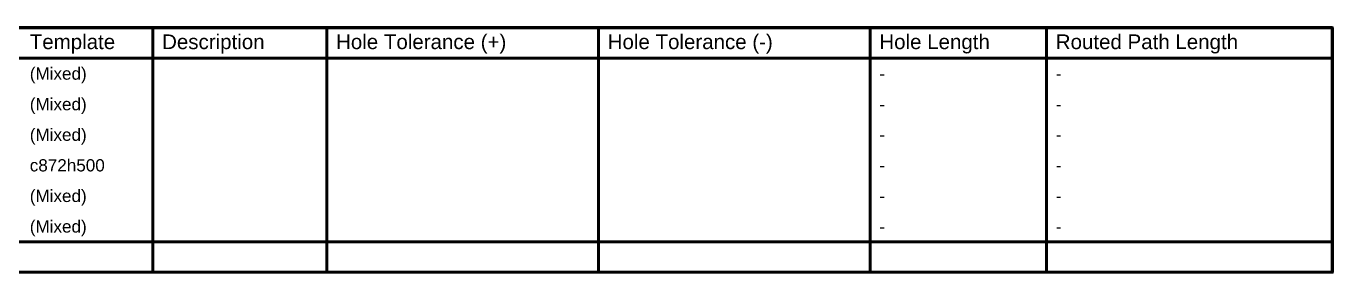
# Model space of a CAD drawing. Header units: inches. Extents: x -89 to 427, y -87 to 99.
# Drawn here: x 264.2 to 427.2, y 51.4 to 82.2 of the extents above; entities that cross this region are included whole.
import ezdxf

# ---------------------------------------------------------------- set-up
doc = ezdxf.new("R2010")
doc.units = ezdxf.units.IN
doc.layers.add('Drill Drawing', color=1, linetype='Continuous')
doc.styles.add('Arial', font='', dxfattribs={"height": 0.2})
doc.styles.get('Arial').set_extended_font_data('Arial')

msp = doc.modelspace()

# ---------------------------------------------------------------- linework, layer by layer
at = {"layer": 'Drill Drawing'}
for points in [[(101.56, 82.03, 0.381, 0.381, 0), (427.05, 82.03, 0.381, 0.381, 0)], [(280, 51.55, 0.381, 0.381, 0), (280, 82.03, 0.381, 0.381, 0)], [(301.68, 51.55, 0.381, 0.381, 0), (301.68, 82.03, 0.381, 0.381, 0)], [(335.56, 51.55, 0.381, 0.381, 0), (335.56, 82.03, 0.381, 0.381, 0)], [(369.43, 51.55, 0.381, 0.381, 0), (369.43, 82.03, 0.381, 0.381, 0)], [(391.42, 51.55, 0.381, 0.381, 0), (391.42, 82.03, 0.381, 0.381, 0)], [(427.05, 51.55, 0.381, 0.381, 0), (427.05, 82.03, 0.381, 0.381, 0)], [(101.56, 78.22, 0.381, 0.381, 0), (427.05, 78.22, 0.381, 0.381, 0)], [(101.56, 55.36, 0.381, 0.381, 0), (427.05, 55.36, 0.381, 0.381, 0)], [(101.56, 51.55, 0.381, 0.381, 0), (427.05, 51.55, 0.381, 0.381, 0)]]:
    msp.add_lwpolyline(points, format="xyseb", dxfattribs=at)
for points in [[(279.9, 82.03, 0.191, 0.191, 1), (280.09, 82.03, 0.191, 0.191, 1)], [(301.59, 82.03, 0.191, 0.191, 1), (301.78, 82.03, 0.191, 0.191, 1)], [(335.46, 82.03, 0.191, 0.191, 1), (335.65, 82.03, 0.191, 0.191, 1)], [(369.34, 82.03, 0.191, 0.191, 1), (369.53, 82.03, 0.191, 0.191, 1)], [(391.33, 82.03, 0.191, 0.191, 1), (391.52, 82.03, 0.191, 0.191, 1)], [(426.95, 82.03, 0.191, 0.191, 1), (427.14, 82.03, 0.191, 0.191, 1)], [(426.95, 82.03, 0.191, 0.191, 1), (427.14, 82.03, 0.191, 0.191, 1)], [(426.95, 78.22, 0.191, 0.191, 1), (427.14, 78.22, 0.191, 0.191, 1)], [(426.95, 55.36, 0.191, 0.191, 1), (427.14, 55.36, 0.191, 0.191, 1)], [(279.9, 51.55, 0.191, 0.191, 1), (280.09, 51.55, 0.191, 0.191, 1)], [(301.59, 51.55, 0.191, 0.191, 1), (301.78, 51.55, 0.191, 0.191, 1)], [(335.46, 51.55, 0.191, 0.191, 1), (335.65, 51.55, 0.191, 0.191, 1)], [(369.34, 51.55, 0.191, 0.191, 1), (369.53, 51.55, 0.191, 0.191, 1)], [(391.33, 51.55, 0.191, 0.191, 1), (391.52, 51.55, 0.191, 0.191, 1)], [(426.95, 51.55, 0.191, 0.191, 1), (427.14, 51.55, 0.191, 0.191, 1)], [(426.95, 51.55, 0.191, 0.191, 1), (427.14, 51.55, 0.191, 0.191, 1)]]:
    msp.add_lwpolyline(points, format="xyseb", close=True, dxfattribs=at)

# ---------------------------------------------------------------- texts
at = {"layer": 'Drill Drawing', "style": 'Arial'}
for s, height, p in [('Template', 1.829, (264.64, 79.36)), ('Description', 1.8288, (281.14, 79.36)), ('Hole Tolerance (+)', 1.8288, (302.83, 79.36)), ('Hole Tolerance (-)', 1.8288, (336.7, 79.36)), ('Hole Length', 1.8288, (370.57, 79.36)), ('Routed Path Length', 1.8288, (392.57, 79.36)), ('(Mixed)', 1.524, (264.64, 75.55)), ('-', 1.52, (370.57, 75.55)), ('-', 1.52, (392.57, 75.55)), ('(Mixed)', 1.524, (264.64, 71.74)), ('-', 1.52, (370.57, 71.74)), ('-', 1.52, (392.57, 71.74)), ('(Mixed)', 1.524, (264.64, 67.93)), ('-', 1.52, (370.57, 67.93)), ('-', 1.52, (392.57, 67.93)), ('c872h500', 1.524, (264.64, 64.12)), ('-', 1.52, (370.57, 64.12)), ('-', 1.52, (392.57, 64.12)), ('(Mixed)', 1.524, (264.64, 60.31)), ('-', 1.52, (370.57, 60.31)), ('-', 1.52, (392.57, 60.31)), ('(Mixed)', 1.524, (264.64, 56.5)), ('-', 1.52, (370.57, 56.5)), ('-', 1.52, (392.57, 56.5))]:
    msp.add_text(s, height=height, dxfattribs=at).set_placement(p)

doc.saveas('drawing.dxf')
